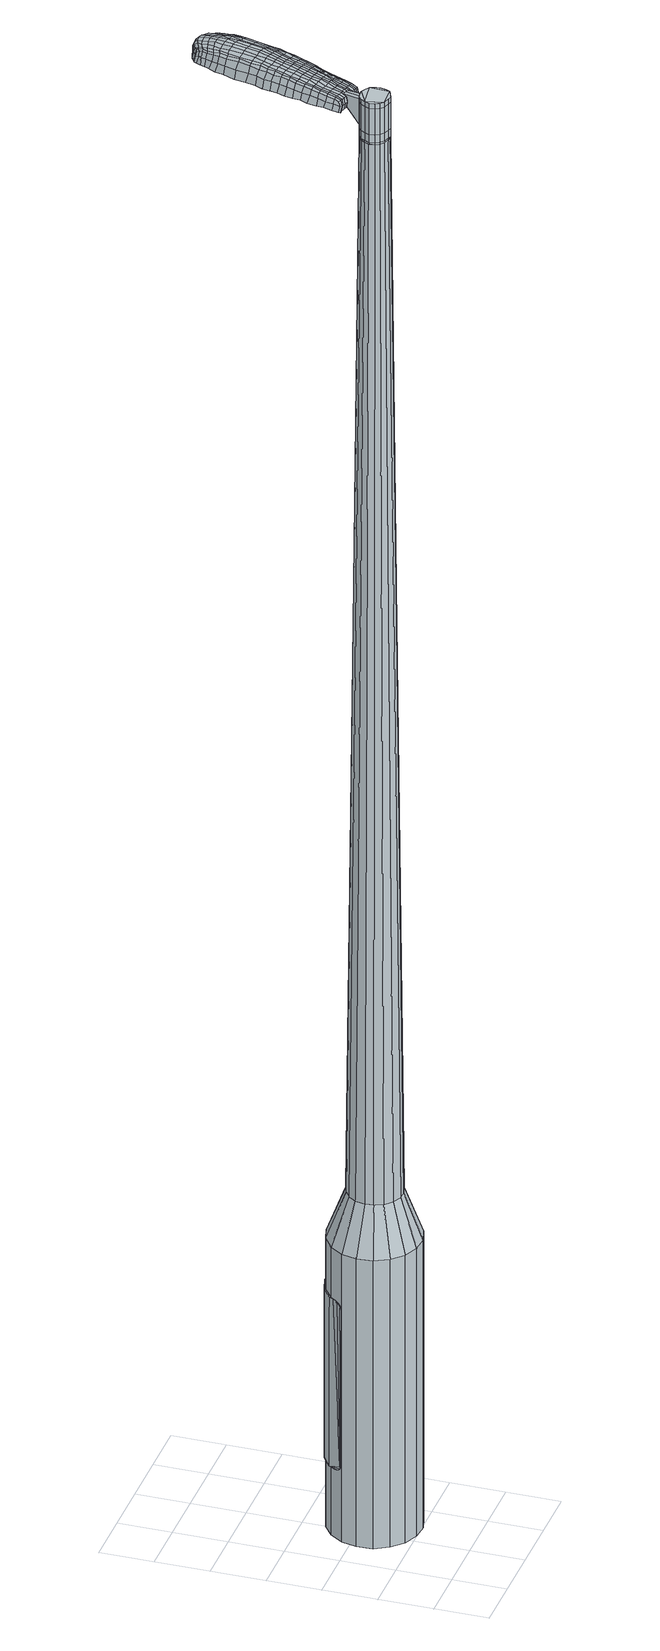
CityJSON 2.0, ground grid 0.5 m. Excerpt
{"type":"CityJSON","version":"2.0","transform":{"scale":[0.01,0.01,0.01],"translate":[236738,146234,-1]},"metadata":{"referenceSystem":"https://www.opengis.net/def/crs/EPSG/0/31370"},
"CityObjects":{
"object1":{"type":"GenericCityObject","attributes":{"cluster":550,"mean_distance_to_centroid":0.29,"new_centroid_x":236738.7,"new_centroid_y":146234.89,"mean_distance_to_camera":10.99,"H1":15.82,"H2":16.06,"Z_final":112.66,"cluster2":-1,"proj_x":236745.16,"proj_y":146236.48,"id_line":84729,"bearing_l":166.15,"distance":6.65,"orientation":"right","G_obj":76.15},"geometry":[{"type":"MultiSurface","lod":"2","boundaries":[[[0,1,2,3]],[[1,4,5,2]],[[4,6,7,5]],[[6,8,9,7]],[[8,10,11,9]],[[10,12,13,11]],[[12,14,15,13]],[[14,16,17,15]],[[16,18,19,17]],[[18,20,21,19]],[[20,22,23,21]],[[22,24,25,23]],[[24,26,27,25]],[[26,28,29,27]],[[28,30,31,29]],[[30,32,33,31]],[[32,34,35,33]],[[34,0,3,35]],[[36,37,38,39]],[[38,40,41,42]],[[41,43,42]],[[42,44,45,46]],[[45,47,46]],[[46,48,49,50]],[[49,51,50]],[[42,46,50,38]],[[50,52,39,38]],[[53,36,39]],[[2,5,7,35]],[[7,9,11,15]],[[11,13,15]],[[15,17,19,23]],[[19,21,23]],[[23,25,27,31]],[[27,29,31]],[[15,23,31,7]],[[31,33,35,7]],[[3,2,35]],[[1,0,54,55]],[[0,34,56,54]],[[34,32,57,56]],[[32,30,58,57]],[[30,28,59,58]],[[28,26,60,59]],[[26,24,61,60]],[[24,22,62,61]],[[22,20,63,62]],[[20,18,64,63]],[[18,16,65,64]],[[16,14,66,65]],[[14,12,67,66]],[[12,10,68,67]],[[10,8,69,68]],[[8,6,70,69]],[[6,4,71,70]],[[4,1,55,71]],[[55,54,72,73]],[[54,56,74,72]],[[56,57,75,74]],[[57,58,76,75]],[[58,59,77,76]],[[59,60,78,77]],[[60,61,79,78]],[[61,62,80,79]],[[62,63,81,80]],[[63,64,82,81]],[[64,65,83,82]],[[65,66,84,83]],[[66,67,85,84]],[[67,68,86,85]],[[68,69,87,86]],[[69,70,88,87]],[[70,71,89,88]],[[71,55,73,89]],[[90,91,92,93]],[[94,95,91,90]],[[96,97,95,94]],[[98,99,97,96]],[[77,100,99,98]],[[101,102,100,77]],[[79,103,102,101]],[[80,104,103,79]],[[105,106,104,80]],[[82,107,106,105]],[[108,109,107,82]],[[110,111,109,108]],[[112,113,111,110]],[[86,114,113,112]],[[87,115,114,86]],[[116,117,115,87]],[[118,119,117,116]],[[93,92,119,118]],[[120,121,122,123]],[[124,120,123,125]],[[126,124,125,127]],[[128,126,127,129]],[[130,128,129,131]],[[132,130,131,133]],[[134,132,133,135]],[[136,134,135,137]],[[138,136,137,139]],[[140,138,139,141]],[[142,140,141,143]],[[144,142,143,145]],[[146,144,145,147]],[[148,146,147,149]],[[150,148,149,151]],[[152,150,151,153]],[[73,72,90,93]],[[72,74,94,90]],[[74,75,96,94]],[[75,76,98,96]],[[76,77,98]],[[78,101,77]],[[78,79,101]],[[81,105,80]],[[81,82,105]],[[83,108,82]],[[83,84,110,108]],[[84,85,112,110]],[[85,86,112]],[[88,116,87]],[[88,89,118,116]],[[89,73,93,118]],[[154,155,92,91]],[[155,156,119,92]],[[156,157,117,119]],[[157,115,117]],[[158,113,114]],[[158,159,111,113]],[[159,160,109,111]],[[160,107,109]],[[161,106,107]],[[161,104,106]],[[162,102,103]],[[162,100,102]],[[163,99,100]],[[163,164,97,99]],[[164,165,95,97]],[[165,154,91,95]],[[39,52,152,166]],[[155,154,167,153]],[[53,39,166,121]],[[154,165,122,167]],[[36,53,121,120]],[[165,164,123,122]],[[37,36,120,124]],[[164,163,125,123]],[[38,37,124,126]],[[163,100,127,125]],[[40,38,126,128]],[[100,162,129,127]],[[41,40,128,130]],[[162,103,131,129]],[[43,41,130,132]],[[103,104,133,131]],[[42,43,132,134]],[[104,161,135,133]],[[44,42,134,136]],[[161,107,137,135]],[[45,44,136,138]],[[107,160,139,137]],[[47,45,138,140]],[[160,159,141,139]],[[46,47,140,142]],[[159,158,143,141]],[[48,46,142,144]],[[158,114,145,143]],[[49,48,144,146]],[[114,115,147,145]],[[51,49,146,148]],[[115,157,149,147]],[[50,51,148,150]],[[157,156,151,149]],[[52,50,150,152]],[[156,155,153,151]],[[152,153,168,169]],[[153,167,170,168]],[[167,122,171,170]],[[122,121,172,171]],[[121,166,173,172]],[[166,152,169,173]],[[174,175,176,177]],[[178,174,177,179]],[[174,178,180,181]],[[175,174,181,182]],[[183,184,185,186]],[[187,183,186,188]],[[183,187,189,190]],[[184,183,190,191]],[[192,193,194,195]],[[196,192,195,197]],[[192,196,198,199]],[[193,192,199,200]],[[201,202,203,204]],[[205,201,204,206]],[[201,205,207,208]],[[202,201,208,209]],[[210,211,212,213]],[[214,210,213,215]],[[210,214,216,217]],[[211,210,217,218]],[[219,220,221,222]],[[223,219,222,224]],[[219,223,225,226]],[[220,219,226,227]],[[228,229,230,231]],[[220,228,231,221]],[[228,220,227,232]],[[229,228,232,233]],[[234,235,236,237]],[[229,234,237,230]],[[234,229,233,238]],[[235,234,238,239]],[[240,178,179,241]],[[235,240,241,236]],[[240,235,239,242]],[[178,240,242,180]],[[243,244,245,246]],[[247,243,246,248]],[[243,247,249,250]],[[244,243,250,251]],[[252,253,254,255]],[[244,252,255,245]],[[252,244,251,256]],[[253,252,256,257]],[[258,259,260,261]],[[253,258,261,254]],[[258,253,257,262]],[[259,258,262,263]],[[264,265,266,267]],[[259,264,267,260]],[[264,259,263,268]],[[265,264,268,269]],[[270,175,182,271]],[[265,270,271,266]],[[270,265,269,272]],[[175,270,272,176]],[[273,274,275,276]],[[277,273,276,278]],[[273,277,279,280]],[[274,273,280,281]],[[282,283,284,285]],[[274,282,285,275]],[[282,274,281,286]],[[283,282,286,287]],[[288,289,290,291]],[[283,288,291,284]],[[288,283,287,292]],[[289,288,292,293]],[[294,187,188,295]],[[289,294,295,290]],[[294,289,293,296]],[[187,294,296,189]],[[297,298,299,300]],[[301,297,300,302]],[[297,301,303,304]],[[298,297,304,305]],[[306,307,308,309]],[[298,306,309,299]],[[306,298,305,310]],[[307,306,310,311]],[[312,313,314,315]],[[307,312,315,308]],[[312,307,311,316]],[[313,312,316,317]],[[318,319,320,321]],[[313,318,321,314]],[[318,313,317,322]],[[319,318,322,323]],[[324,184,191,325]],[[319,324,325,320]],[[324,319,323,326]],[[184,324,326,185]],[[327,213,212,328]],[[329,327,328,330]],[[327,329,331,332]],[[213,327,332,215]],[[333,329,330,334]],[[335,333,334,336]],[[333,335,337,338]],[[329,333,338,331]],[[339,335,336,340]],[[341,339,340,342]],[[339,341,343,344]],[[335,339,344,337]],[[345,341,342,346]],[[347,345,346,348]],[[345,347,349,350]],[[341,345,350,343]],[[351,347,348,352]],[[202,351,352,203]],[[351,202,209,353]],[[347,351,353,349]],[[354,355,200,199]],[[356,354,199,198]],[[354,356,357,358]],[[355,354,358,359]],[[360,361,359,358]],[[362,360,358,357]],[[360,362,363,364]],[[361,360,364,365]],[[366,367,365,364]],[[368,366,364,363]],[[366,368,369,370]],[[367,366,370,371]],[[372,373,371,370]],[[374,372,370,369]],[[372,374,207,205]],[[373,372,205,206]],[[375,376,377,378]],[[277,375,378,279]],[[375,277,278,379]],[[376,375,379,380]],[[381,196,197,382]],[[376,381,382,377]],[[381,376,380,383]],[[196,381,383,198]],[[384,385,386,387]],[[223,384,387,225]],[[384,223,224,388]],[[385,384,388,389]],[[390,391,392,393]],[[385,390,393,386]],[[390,385,389,394]],[[391,390,394,395]],[[396,193,200,397]],[[391,396,397,392]],[[396,391,395,398]],[[193,396,398,194]],[[399,400,401,402]],[[181,399,402,182]],[[399,181,180,403]],[[400,399,403,404]],[[405,406,407,408]],[[400,405,408,401]],[[405,400,404,409]],[[406,405,409,410]],[[411,204,203,412]],[[406,411,412,407]],[[411,406,410,413]],[[204,411,413,206]],[[414,415,416,417]],[[186,414,417,188]],[[414,186,185,418]],[[415,414,418,419]],[[420,208,207,421]],[[415,420,421,416]],[[420,415,419,422]],[[208,420,422,209]],[[423,424,425,426]],[[301,423,426,303]],[[423,301,302,427]],[[424,423,427,428]],[[429,214,215,430]],[[424,429,430,425]],[[429,424,428,431]],[[214,429,431,216]],[[432,433,434,435]],[[247,432,435,249]],[[432,247,248,436]],[[433,432,436,437]],[[438,439,440,441]],[[433,438,441,434]],[[438,433,437,442]],[[439,438,442,443]],[[444,211,218,445]],[[439,444,445,440]],[[444,439,443,446]],[[211,444,446,212]],[[447,448,437,436]],[[246,447,436,248]],[[447,246,245,449]],[[448,447,449,450]],[[451,452,443,442]],[[448,451,442,437]],[[451,448,450,453]],[[452,451,453,454]],[[455,328,212,446]],[[452,455,446,443]],[[455,452,454,456]],[[328,455,456,330]],[[457,458,459,460]],[[304,457,460,305]],[[457,304,303,426]],[[458,457,426,425]],[[461,332,331,462]],[[458,461,462,459]],[[461,458,425,430]],[[332,461,430,215]],[[463,464,450,449]],[[255,463,449,245]],[[463,255,254,465]],[[464,463,465,466]],[[467,468,454,453]],[[464,467,453,450]],[[467,464,466,469]],[[468,467,469,470]],[[471,334,330,456]],[[468,471,456,454]],[[471,468,470,472]],[[334,471,472,336]],[[473,474,475,476]],[[310,473,476,311]],[[473,310,305,460]],[[474,473,460,459]],[[477,338,337,478]],[[474,477,478,475]],[[477,474,459,462]],[[338,477,462,331]],[[479,480,466,465]],[[261,479,465,254]],[[479,261,260,481]],[[480,479,481,482]],[[483,484,470,469]],[[480,483,469,466]],[[483,480,482,485]],[[484,483,485,486]],[[487,340,336,472]],[[484,487,472,470]],[[487,484,486,488]],[[340,487,488,342]],[[489,490,491,492]],[[316,489,492,317]],[[489,316,311,476]],[[490,489,476,475]],[[493,344,343,494]],[[490,493,494,491]],[[493,490,475,478]],[[344,493,478,337]],[[495,496,482,481]],[[267,495,481,260]],[[495,267,266,497]],[[496,495,497,498]],[[499,500,486,485]],[[496,499,485,482]],[[499,496,498,501]],[[500,499,501,502]],[[503,346,342,488]],[[500,503,488,486]],[[503,500,502,504]],[[346,503,504,348]],[[505,506,507,508]],[[322,505,508,323]],[[505,322,317,492]],[[506,505,492,491]],[[509,350,349,510]],[[506,509,510,507]],[[509,506,491,494]],[[350,509,494,343]],[[511,512,498,497]],[[271,511,497,266]],[[511,271,182,402]],[[512,511,402,401]],[[513,514,502,501]],[[512,513,501,498]],[[513,512,401,408]],[[514,513,408,407]],[[515,352,348,504]],[[514,515,504,502]],[[515,514,407,412]],[[352,515,412,203]],[[516,517,419,418]],[[326,516,418,185]],[[516,326,323,508]],[[517,516,508,507]],[[518,353,209,422]],[[517,518,422,419]],[[518,517,507,510]],[[353,518,510,349]],[[519,520,380,379]],[[276,519,379,278]],[[519,276,275,521]],[[520,519,521,522]],[[523,356,198,383]],[[520,523,383,380]],[[523,520,522,524]],[[356,523,524,357]],[[525,526,527,528]],[[226,525,528,227]],[[525,226,225,387]],[[526,525,387,386]],[[529,530,531,532]],[[526,529,532,527]],[[529,526,386,393]],[[530,529,393,392]],[[533,355,359,534]],[[530,533,534,531]],[[533,530,392,397]],[[355,533,397,200]],[[535,536,522,521]],[[285,535,521,275]],[[535,285,284,537]],[[536,535,537,538]],[[539,362,357,524]],[[536,539,524,522]],[[539,536,538,540]],[[362,539,540,363]],[[541,542,543,544]],[[232,541,544,233]],[[541,232,227,528]],[[542,541,528,527]],[[545,546,547,548]],[[542,545,548,543]],[[545,542,527,532]],[[546,545,532,531]],[[549,361,365,550]],[[546,549,550,547]],[[549,546,531,534]],[[361,549,534,359]],[[551,552,538,537]],[[291,551,537,284]],[[551,291,290,553]],[[552,551,553,554]],[[555,368,363,540]],[[552,555,540,538]],[[555,552,554,556]],[[368,555,556,369]],[[557,558,559,560]],[[238,557,560,239]],[[557,238,233,544]],[[558,557,544,543]],[[561,562,563,564]],[[558,561,564,559]],[[561,558,543,548]],[[562,561,548,547]],[[565,367,371,566]],[[562,565,566,563]],[[565,562,547,550]],[[367,565,550,365]],[[567,568,554,553]],[[295,567,553,290]],[[567,295,188,417]],[[568,567,417,416]],[[569,374,369,556]],[[568,569,556,554]],[[569,568,416,421]],[[374,569,421,207]],[[570,571,404,403]],[[242,570,403,180]],[[570,242,239,560]],[[571,570,560,559]],[[572,573,410,409]],[[571,572,409,404]],[[572,571,559,564]],[[573,572,564,563]],[[574,373,206,413]],[[573,574,413,410]],[[574,573,563,566]],[[373,574,566,371]],[[575,576,577,578]],[[578,577,579,580]],[[581,579,577,582]],[[582,577,576,583]],[[584,585,586,587]],[[587,586,588,589]],[[590,588,586,591]],[[591,586,585,592]],[[593,594,595,596]],[[596,595,597,598]],[[599,597,595,600]],[[600,595,594,601]],[[602,603,604,605]],[[605,604,606,607]],[[608,606,604,609]],[[609,604,603,610]],[[611,612,613,614]],[[614,613,615,616]],[[617,615,613,618]],[[618,613,612,619]],[[620,621,622,623]],[[623,622,624,625]],[[626,624,622,627]],[[627,622,621,628]],[[629,630,631,632]],[[632,631,621,620]],[[628,621,631,633]],[[633,631,630,634]],[[635,636,637,638]],[[638,637,630,629]],[[634,630,637,639]],[[639,637,636,640]],[[580,579,641,642]],[[642,641,636,635]],[[640,636,641,643]],[[643,641,579,581]],[[644,645,646,647]],[[647,646,648,649]],[[650,648,646,651]],[[651,646,645,652]],[[653,654,655,656]],[[656,655,645,644]],[[652,645,655,657]],[[657,655,654,658]],[[659,660,661,662]],[[662,661,654,653]],[[658,654,661,663]],[[663,661,660,664]],[[665,666,667,668]],[[668,667,660,659]],[[664,660,667,669]],[[669,667,666,670]],[[583,576,671,672]],[[672,671,666,665]],[[670,666,671,673]],[[673,671,576,575]],[[674,675,676,677]],[[677,676,678,679]],[[680,678,676,681]],[[681,676,675,682]],[[683,684,685,686]],[[686,685,675,674]],[[682,675,685,687]],[[687,685,684,688]],[[689,690,691,692]],[[692,691,684,683]],[[688,684,691,693]],[[693,691,690,694]],[[589,588,695,696]],[[696,695,690,689]],[[694,690,695,697]],[[697,695,588,590]],[[698,699,700,701]],[[701,700,702,703]],[[704,702,700,705]],[[705,700,699,706]],[[707,708,709,710]],[[710,709,699,698]],[[706,699,709,711]],[[711,709,708,712]],[[713,714,715,716]],[[716,715,708,707]],[[712,708,715,717]],[[717,715,714,718]],[[719,720,721,722]],[[722,721,714,713]],[[718,714,721,723]],[[723,721,720,724]],[[592,585,725,726]],[[726,725,720,719]],[[724,720,725,727]],[[727,725,585,584]],[[611,614,728,729]],[[729,728,730,731]],[[732,730,728,172]],[[172,728,614,616]],[[731,730,733,734]],[[734,733,735,736]],[[737,735,733,738]],[[738,733,730,732]],[[736,735,739,740]],[[740,739,741,742]],[[743,741,739,744]],[[744,739,735,737]],[[742,741,745,746]],[[746,745,747,748]],[[749,747,745,750]],[[750,745,741,743]],[[748,747,751,752]],[[752,751,603,602]],[[610,603,751,753]],[[753,751,747,749]],[[601,754,755,600]],[[600,755,756,599]],[[757,756,755,758]],[[758,755,754,759]],[[759,760,761,758]],[[758,761,762,757]],[[763,762,761,764]],[[764,761,760,765]],[[765,766,767,764]],[[764,767,768,763]],[[769,768,767,770]],[[770,767,766,771]],[[771,772,773,770]],[[770,773,774,769]],[[608,774,773,606]],[[606,773,772,607]],[[775,776,777,778]],[[778,777,678,680]],[[679,678,777,779]],[[779,777,776,780]],[[598,597,781,782]],[[782,781,776,775]],[[780,776,781,783]],[[783,781,597,599]],[[784,785,786,787]],[[787,786,624,626]],[[625,624,786,788]],[[788,786,785,789]],[[790,791,792,793]],[[793,792,785,784]],[[789,785,792,794]],[[794,792,791,795]],[[601,594,796,797]],[[797,796,791,790]],[[795,791,796,798]],[[798,796,594,593]],[[799,800,801,802]],[[802,801,582,583]],[[581,582,801,803]],[[803,801,800,804]],[[805,806,807,808]],[[808,807,800,799]],[[804,800,807,809]],[[809,807,806,810]],[[602,605,811,812]],[[812,811,806,805]],[[810,806,811,813]],[[813,811,605,607]],[[814,815,816,817]],[[817,816,587,589]],[[584,587,816,818]],[[818,816,815,819]],[[608,609,820,821]],[[821,820,815,814]],[[819,815,820,822]],[[822,820,609,610]],[[823,824,825,826]],[[826,825,702,704]],[[703,702,825,827]],[[827,825,824,828]],[[616,615,829,830]],[[830,829,824,823]],[[828,824,829,831]],[[831,829,615,617]],[[832,833,834,835]],[[835,834,648,650]],[[649,648,834,836]],[[834,833,836]],[[837,838,839,840]],[[840,839,833,832]],[[836,833,839,841]],[[841,839,838,842]],[[619,612,843,844]],[[844,843,838,837]],[[842,838,843,845]],[[845,843,612,611]],[[846,847,836]],[[836,847,647,649]],[[644,647,847,848]],[[848,847,846,849]],[[842,850,851,841]],[[841,851,846,836]],[[849,846,851,852]],[[852,851,850,853]],[[611,729,169,845]],[[845,169,850,842]],[[853,850,169,854]],[[854,169,729,731]],[[855,856,857,858]],[[858,857,705,706]],[[704,705,857,826]],[[826,857,856,823]],[[732,172,859,860]],[[860,859,856,855]],[[823,856,859,830]],[[830,859,172,616]],[[849,861,862,848]],[[848,862,656,644]],[[653,656,862,863]],[[863,862,861,864]],[[853,865,866,852]],[[852,866,861,849]],[[864,861,866,867]],[[867,866,865,868]],[[731,734,869,854]],[[854,869,865,853]],[[868,865,869,870]],[[870,869,734,736]],[[871,872,873,874]],[[874,873,711,712]],[[706,711,873,858]],[[858,873,872,855]],[[737,738,875,876]],[[876,875,872,871]],[[855,872,875,860]],[[860,875,738,732]],[[864,877,863]],[[863,877,662,653]],[[659,662,877,878]],[[878,877,879]],[[868,880,881,867]],[[867,881,877,864]],[[879,877,881,882]],[[882,881,880,883]],[[736,740,884,870]],[[870,884,880,868]],[[883,880,884,885]],[[885,884,740,742]],[[886,887,888,889]],[[889,888,717,718]],[[712,717,888,874]],[[874,888,887,871]],[[743,744,890,891]],[[891,890,887,886]],[[871,887,890,876]],[[876,890,744,737]],[[879,892,893,878]],[[878,893,668,659]],[[665,668,893,894]],[[894,893,892,895]],[[883,896,897,882]],[[882,897,892,879]],[[895,892,897,898]],[[898,897,896,899]],[[742,746,900,885]],[[885,900,896,883]],[[899,896,900,901]],[[901,900,746,748]],[[902,903,904,905]],[[905,904,723,724]],[[718,723,904,889]],[[889,904,903,886]],[[749,750,906,907]],[[907,906,903,902]],[[886,903,906,891]],[[891,906,750,743]],[[895,908,909,894]],[[894,909,672,665]],[[583,672,909,802]],[[802,909,908,799]],[[899,910,911,898]],[[898,911,908,895]],[[799,908,911,808]],[[808,911,910,805]],[[748,752,912,901]],[[901,912,910,899]],[[805,910,912,812]],[[812,912,752,602]],[[819,913,914,818]],[[818,914,727,584]],[[724,727,914,905]],[[905,914,913,902]],[[610,753,915,822]],[[822,915,913,819]],[[902,913,915,907]],[[907,915,753,749]],[[780,916,917,779]],[[779,917,677,679]],[[674,677,917,918]],[[918,917,916,919]],[[599,756,920,783]],[[783,920,916,780]],[[919,916,920,921]],[[921,920,756,757]],[[922,923,924,925]],[[925,924,627,628]],[[626,627,924,787]],[[787,924,923,784]],[[926,927,928,929]],[[929,928,923,922]],[[784,923,928,793]],[[793,928,927,790]],[[759,754,930,931]],[[931,930,927,926]],[[790,927,930,797]],[[797,930,754,601]],[[919,932,933,918]],[[918,933,686,674]],[[683,686,933,934]],[[934,933,932,935]],[[757,762,936,921]],[[921,936,932,919]],[[935,932,936,937]],[[937,936,762,763]],[[938,939,940,941]],[[941,940,633,634]],[[628,633,940,925]],[[925,940,939,922]],[[942,943,944,945]],[[945,944,939,938]],[[922,939,944,929]],[[929,944,943,926]],[[765,760,946,947]],[[947,946,943,942]],[[926,943,946,931]],[[931,946,760,759]],[[935,948,949,934]],[[934,949,692,683]],[[689,692,949,950]],[[950,949,948,951]],[[763,768,952,937]],[[937,952,948,935]],[[951,948,952,953]],[[953,952,768,769]],[[954,955,956,957]],[[957,956,639,640]],[[634,639,956,941]],[[941,956,955,938]],[[958,959,960,961]],[[961,960,955,954]],[[938,955,960,945]],[[945,960,959,942]],[[771,766,962,963]],[[963,962,959,958]],[[942,959,962,947]],[[947,962,766,765]],[[951,964,965,950]],[[950,965,696,689]],[[589,696,965,817]],[[817,965,964,814]],[[769,774,966,953]],[[953,966,964,951]],[[814,964,966,821]],[[821,966,774,608]],[[804,967,968,803]],[[803,968,643,581]],[[640,643,968,957]],[[957,968,967,954]],[[810,969,970,809]],[[809,970,967,804]],[[954,967,970,961]],[[961,970,969,958]],[[607,772,971,813]],[[813,971,969,810]],[[958,969,971,963]],[[963,971,772,771]],[[575,578,177,176]],[[578,580,179,177]],[[590,591,190,189]],[[591,592,191,190]],[[593,596,195,194]],[[596,598,197,195]],[[617,618,217,216]],[[618,619,218,217]],[[620,623,222,221]],[[623,625,224,222]],[[629,632,231,230]],[[632,620,221,231]],[[635,638,237,236]],[[638,629,230,237]],[[580,642,241,179]],[[642,635,236,241]],[[650,651,250,249]],[[651,652,251,250]],[[652,657,256,251]],[[657,658,257,256]],[[658,663,262,257]],[[663,664,263,262]],[[664,669,268,263]],[[669,670,269,268]],[[670,673,272,269]],[[673,575,176,272]],[[680,681,280,279]],[[681,682,281,280]],[[682,687,286,281]],[[687,688,287,286]],[[688,693,292,287]],[[693,694,293,292]],[[694,697,296,293]],[[697,590,189,296]],[[698,701,300,299]],[[701,703,302,300]],[[707,710,309,308]],[[710,698,299,309]],[[713,716,315,314]],[[716,707,308,315]],[[719,722,321,320]],[[722,713,314,321]],[[592,726,325,191]],[[726,719,320,325]],[[775,778,378,377]],[[778,680,279,378]],[[598,782,382,197]],[[782,775,377,382]],[[625,788,388,224]],[[788,789,389,388]],[[789,794,394,389]],[[794,795,395,394]],[[795,798,398,395]],[[798,593,194,398]],[[703,827,427,302]],[[827,828,428,427]],[[828,831,431,428]],[[831,617,216,431]],[[832,835,435,434]],[[835,650,249,435]],[[837,840,441,440]],[[840,832,434,441]],[[619,844,445,218]],[[844,837,440,445]],[[972,973,974,975]],[[976,977,975,974]],[[978,979,980,981]],[[982,983,984,985]],[[973,986,987,974]],[[988,976,974,987]],[[989,978,981,990]],[[991,992,983,982]],[[986,993,994,987]],[[994,995,988,987]],[[996,989,990,997]],[[998,992,991,999]],[[993,1000,1001,994]],[[1001,1002,995,994]],[[1003,996,997,1004]],[[1005,998,999,1006]],[[1007,1008,1009,1010]],[[1011,1012,1008,1007]],[[1011,1013,1014,1012]],[[1013,1015,1016,1014]],[[1017,1018,1019,1020]],[[1021,1022,1018,1017]],[[1023,1024,1022,1021]],[[1025,1026,1024,1023]],[[1020,1009,1008,1017]],[[1017,1008,1012,1021]],[[1012,1014,1023,1021]],[[1014,1016,1025,1023]],[[981,980,977,976]],[[990,981,976,988]],[[995,997,990,988]],[[1002,1004,997,995]],[[982,985,979,978]],[[991,982,978,989]],[[999,991,989,996]],[[1006,999,996,1003]],[[983,1007,1010,984]],[[992,1011,1007,983]],[[1013,1011,992,998]],[[1015,1013,998,1005]],[[1027,1028,1029,1030]],[[1029,1031,1032,1033]],[[1029,1033,1034,1035]],[[1029,1035,1030]],[[1036,1027,1030,1037]],[[1038,1037,1030,1039]],[[1040,1039,1030]],[[1041,1029,1028,1042]],[[1043,1041,1042,1044]],[[1045,1043,1044,1046]],[[1047,1045,1046,1048]],[[1049,1047,1048,1050]],[[1050,1051,1052,1053]],[[1050,1053,1054,1055]],[[1050,1055,1056,1057]],[[1056,1058,1059,1060]],[[1056,1060,1061,1062]],[[1056,1062,1057]],[[1050,1057,1049]],[[1063,1064,1028,1027]],[[1065,1066,1031,1029]],[[1067,1068,1040,1030]],[[1064,1069,1042,1028]],[[1070,1065,1029,1041]],[[1069,1071,1044,1042]],[[1072,1070,1041,1043]],[[1071,1073,1046,1044]],[[1074,1072,1043,1045]],[[1073,1075,1048,1046]],[[1076,1074,1045,1047]],[[1075,1077,1050,1048]],[[1078,1076,1047,1049]],[[1077,1079,1051,1050]],[[1080,1081,1058,1056]],[[1082,1078,1049,1057]],[[1052,1051,1079,1083]],[[1053,1052,1083,1084]],[[1054,1053,1084,1085]],[[1055,1054,1085,1086]],[[1056,1055,1086,1080]],[[1087,1063,1027,1036]],[[1088,1087,1036,1037]],[[1089,1088,1037,1038]],[[1090,1089,1038,1039]],[[1068,1090,1039,1040]],[[1032,1031,1066,1091]],[[1059,1058,1081,1092]],[[1033,1032,1091,1093]],[[1034,1033,1093,1094]],[[1035,1034,1094,1095]],[[1030,1035,1095,1067]],[[1060,1059,1092,1096]],[[1061,1060,1096,1097]],[[1062,1061,1097,1098]],[[1057,1062,1098,1082]]]}]}
},
"vertices":[
[79,132,384],[92,126,384],[92,126,96],[79,132,96],[103,116,384],[103,116,96],[109,102,384],[109,102,96],[111,88,384],[111,88,96],[108,74,384],[108,74,96],[99,61,384],[99,61,96],[87,53,384],[87,53,96],[73,49,384],[73,49,96],[59,50,384],[59,50,96],[45,56,384],[45,56,96],[35,66,384],[35,66,96],[28,79,384],[28,79,96],[27,94,384],[27,94,96],[30,108,384],[30,108,96],[38,120,384],[38,120,96],[50,129,384],[50,129,96],[64,133,384],[64,133,96],[63,103,1524],[59,100,1524],[57,96,1524],[72,104,1524],[55,92,1524],[56,87,1524],[61,80,1524],[58,83,1524],[66,78,1524],[70,77,1524],[79,81,1524],[75,79,1524],[81,85,1524],[82,90,1524],[80,99,1524],[82,94,1524],[76,102,1524],[67,104,1524],[75,115,429],[83,112,429],[66,116,429],[58,113,429],[51,108,429],[46,101,429],[44,92,429],[45,84,429],[48,76,429],[55,70,429],[63,66,429],[72,66,429],[80,68,429],[87,73,429],[92,81,429],[94,89,429],[93,98,429],[89,106,429],[72,104,1483],[76,102,1483],[67,104,1483],[63,103,1483],[59,100,1483],[57,96,1483],[55,92,1483],[56,87,1483],[58,83,1483],[61,80,1483],[66,78,1483],[70,77,1483],[75,79,1483],[79,81,1483],[81,85,1483],[82,90,1483],[82,94,1483],[80,99,1483],[72,103,1483],[72,103,1485],[76,101,1485],[76,101,1483],[67,103,1483],[67,103,1485],[63,102,1483],[63,102,1485],[60,100,1483],[60,100,1485],[57,96,1485],[56,92,1483],[56,92,1485],[56,87,1485],[58,83,1485],[62,80,1483],[62,80,1485],[66,78,1485],[70,78,1483],[70,78,1485],[74,79,1483],[74,79,1485],[78,82,1483],[78,82,1485],[81,85,1485],[82,90,1485],[81,94,1483],[81,94,1485],[79,98,1483],[79,98,1485],[63,103,1519],[67,104,1519],[67,104,1493],[63,103,1493],[59,100,1519],[59,100,1493],[57,96,1519],[57,96,1493],[55,92,1519],[55,92,1493],[56,87,1519],[56,87,1493],[58,83,1519],[58,83,1493],[61,80,1519],[61,80,1493],[66,78,1519],[66,78,1493],[70,77,1519],[70,77,1493],[75,79,1519],[75,79,1493],[79,81,1519],[79,81,1493],[81,85,1519],[81,85,1493],[82,90,1519],[82,90,1493],[82,94,1519],[82,94,1493],[80,99,1519],[80,99,1493],[76,102,1519],[76,102,1493],[72,104,1485],[76,102,1485],[80,99,1485],[82,94,1485],[79,81,1485],[75,79,1485],[70,77,1485],[61,80,1485],[55,92,1485],[59,100,1485],[63,103,1485],[67,104,1485],[72,104,1519],[72,104,1493],[80,121,1513],[80,121,1518],[77,122,1513],[73,123,1513],[73,123,1518],[77,122,1518],[113,189,1519],[111,182,1518],[113,183,1509],[115,190,1510],[116,197,1519],[117,198,1510],[114,197,1526],[111,189,1525],[109,182,1525],[76,199,1519],[74,192,1518],[76,190,1525],[77,197,1525],[78,207,1519],[79,206,1526],[77,209,1510],[75,200,1510],[73,193,1509],[110,266,1519],[114,265,1519],[114,266,1513],[111,267,1513],[106,266,1519],[106,266,1513],[106,264,1524],[110,264,1524],[114,263,1524],[93,194,1530],[91,187,1529],[94,186,1529],[96,193,1530],[95,203,1531],[98,202,1531],[91,203,1530],[89,195,1530],[88,187,1529],[74,115,1512],[76,115,1512],[77,116,1517],[74,116,1517],[71,116,1512],[71,117,1517],[71,117,1506],[74,116,1506],[77,115,1506],[126,247,1519],[126,244,1519],[127,244,1512],[128,247,1512],[126,249,1518],[128,250,1512],[125,249,1522],[125,247,1523],[124,244,1524],[125,239,1519],[124,233,1519],[126,234,1512],[127,240,1512],[124,239,1524],[123,233,1525],[123,228,1519],[121,220,1519],[123,221,1511],[125,228,1511],[122,227,1526],[120,219,1526],[119,209,1519],[120,210,1510],[117,208,1526],[92,119,1513],[94,126,1513],[92,125,1518],[90,118,1517],[89,113,1512],[89,114,1516],[91,114,1506],[93,119,1507],[95,126,1507],[96,133,1514],[98,140,1515],[97,140,1520],[95,133,1519],[97,134,1507],[100,141,1507],[100,147,1515],[103,154,1516],[101,154,1522],[99,147,1521],[102,148,1508],[104,155,1508],[105,161,1517],[107,168,1517],[105,168,1524],[103,161,1523],[107,162,1508],[109,169,1509],[109,175,1518],[107,175,1524],[111,176,1509],[92,256,1519],[90,253,1519],[92,253,1524],[93,256,1523],[93,259,1518],[93,258,1522],[92,260,1512],[91,258,1512],[89,254,1512],[89,249,1519],[87,243,1519],[88,242,1525],[90,248,1524],[88,250,1512],[86,245,1512],[85,237,1519],[83,230,1519],[84,229,1526],[86,236,1526],[84,239,1511],[82,231,1511],[80,219,1519],[82,217,1526],[79,220,1510],[62,126,1513],[63,133,1513],[63,135,1507],[61,127,1507],[61,120,1512],[61,121,1506],[62,121,1516],[63,125,1517],[64,132,1518],[65,141,1514],[66,148,1515],[65,150,1507],[64,142,1507],[66,140,1519],[67,147,1520],[68,156,1515],[69,163,1516],[68,164,1508],[67,157,1508],[69,154,1521],[70,162,1522],[70,170,1517],[72,177,1517],[71,179,1509],[69,172,1508],[72,169,1523],[73,176,1524],[73,185,1518],[72,186,1509],[74,183,1524],[75,122,1519],[78,121,1519],[77,129,1520],[80,128,1520],[74,130,1520],[73,122,1519],[79,136,1522],[81,135,1522],[81,143,1523],[83,143,1523],[78,144,1523],[76,137,1521],[82,151,1524],[85,150,1524],[84,158,1525],[87,157,1525],[81,159,1525],[79,151,1524],[86,165,1526],[89,164,1526],[88,172,1527],[91,171,1527],[84,173,1527],[83,166,1526],[89,179,1528],[92,179,1528],[86,180,1528],[109,261,1527],[113,260,1527],[105,261,1526],[104,257,1527],[108,257,1528],[112,256,1528],[107,251,1529],[110,250,1529],[103,251,1528],[101,244,1530],[105,244,1530],[109,243,1530],[103,236,1531],[107,235,1531],[99,237,1530],[97,228,1531],[101,228,1531],[105,227,1531],[98,215,1531],[101,214,1531],[94,216,1531],[94,260,1518],[97,262,1519],[96,263,1513],[93,261,1513],[95,259,1523],[97,261,1523],[101,264,1519],[101,265,1513],[101,263,1524],[126,252,1518],[125,254,1518],[124,253,1523],[125,251,1523],[127,252,1513],[126,255,1513],[123,257,1519],[120,261,1519],[120,259,1524],[122,256,1523],[123,258,1513],[121,261,1513],[117,263,1519],[117,261,1524],[118,264,1513],[110,189,1528],[108,189,1528],[106,182,1528],[108,182,1527],[112,197,1528],[110,198,1529],[105,190,1529],[102,191,1530],[100,184,1529],[103,183,1528],[108,199,1529],[105,200,1530],[99,192,1530],[97,185,1529],[102,201,1531],[79,197,1528],[81,196,1529],[83,205,1529],[80,205,1528],[77,190,1527],[79,189,1528],[85,195,1529],[87,204,1530],[83,188,1528],[62,118,1512],[64,118,1512],[65,119,1517],[63,119,1517],[61,119,1506],[63,119,1506],[67,117,1512],[68,118,1517],[67,118,1506],[88,112,1512],[86,112,1512],[87,113,1506],[89,112,1506],[88,113,1517],[86,113,1517],[84,113,1512],[81,113,1512],[82,114,1506],[85,113,1506],[84,114,1517],[81,115,1517],[79,114,1512],[79,115,1506],[79,115,1517],[89,118,1519],[87,119,1519],[91,125,1520],[90,126,1520],[85,119,1519],[83,120,1519],[87,126,1520],[85,127,1520],[80,120,1519],[82,128,1520],[64,125,1519],[66,124,1519],[68,131,1520],[66,132,1520],[69,123,1519],[71,131,1520],[93,133,1521],[92,133,1521],[95,140,1522],[94,140,1522],[89,134,1521],[87,134,1521],[91,141,1522],[89,141,1523],[84,135,1522],[86,142,1523],[67,139,1521],[69,139,1521],[71,146,1522],[69,146,1522],[72,138,1521],[74,145,1522],[97,147,1523],[96,147,1523],[100,154,1524],[98,154,1524],[93,148,1523],[91,149,1524],[95,155,1525],[93,156,1525],[88,149,1524],[90,156,1525],[70,154,1523],[72,153,1523],[74,160,1524],[71,161,1524],[76,152,1524],[77,160,1525],[102,161,1525],[100,161,1525],[104,168,1526],[102,168,1526],[97,162,1526],[95,163,1526],[99,169,1527],[96,170,1527],[92,164,1526],[94,171,1527],[73,168,1525],[75,168,1525],[77,175,1526],[74,175,1526],[79,167,1526],[80,174,1527],[106,175,1527],[104,175,1527],[101,176,1527],[98,177,1528],[95,178,1528],[76,183,1527],[78,182,1527],[82,181,1528],[94,257,1525],[96,258,1525],[93,253,1526],[95,254,1526],[101,260,1526],[99,256,1527],[124,248,1525],[123,251,1525],[122,247,1526],[123,245,1525],[121,254,1525],[119,256,1526],[118,252,1527],[121,250,1526],[116,259,1526],[115,254,1527],[91,248,1526],[94,249,1527],[89,242,1527],[92,243,1528],[98,250,1528],[96,244,1529],[123,240,1526],[121,242,1527],[120,236,1528],[122,234,1527],[119,244,1527],[117,246,1528],[115,240,1529],[118,238,1528],[114,248,1528],[112,241,1530],[88,236,1528],[90,237,1529],[86,228,1528],[88,229,1529],[94,237,1529],[92,229,1530],[120,228,1528],[119,229,1528],[117,221,1529],[118,220,1528],[116,231,1529],[114,233,1530],[111,224,1530],[114,223,1530],[110,234,1530],[108,225,1531],[83,217,1529],[85,217,1529],[90,216,1530],[115,209,1528],[114,210,1529],[111,211,1530],[108,212,1530],[105,213,1531],[111,184,1509],[109,183,1518],[111,190,1518],[113,191,1509],[114,198,1519],[115,199,1510],[112,197,1525],[110,189,1525],[108,182,1525],[78,190,1525],[76,191,1518],[78,198,1518],[79,197,1525],[80,207,1519],[81,205,1525],[79,208,1510],[77,200,1509],[75,193,1509],[114,263,1513],[113,263,1519],[110,263,1519],[110,264,1513],[106,263,1519],[107,264,1513],[106,262,1524],[110,262,1524],[113,261,1524],[94,186,1528],[91,187,1528],[93,194,1529],[96,193,1529],[95,203,1529],[98,202,1529],[92,204,1529],[90,195,1529],[88,188,1528],[77,118,1516],[77,117,1512],[74,117,1512],[75,118,1516],[71,118,1512],[72,119,1516],[71,119,1506],[74,118,1506],[77,118,1506],[125,244,1512],[124,244,1519],[124,247,1518],[126,247,1512],[124,249,1518],[126,250,1512],[123,249,1522],[123,247,1523],[122,244,1523],[124,234,1512],[122,234,1519],[123,239,1519],[125,240,1512],[122,239,1524],[121,233,1525],[121,221,1511],[119,220,1519],[121,228,1519],[123,229,1511],[120,228,1525],[118,220,1526],[117,209,1519],[118,210,1510],[115,209,1526],[91,126,1518],[92,126,1513],[90,119,1513],[89,119,1517],[88,115,1512],[87,116,1515],[89,115,1506],[91,120,1506],[93,127,1507],[95,140,1520],[96,141,1514],[94,134,1514],[93,133,1519],[96,134,1507],[98,142,1507],[99,155,1522],[101,155,1516],[99,148,1515],[97,147,1521],[100,149,1508],[102,156,1508],[104,169,1523],[105,169,1517],[103,162,1516],[101,162,1522],[105,163,1508],[107,170,1508],[107,176,1517],[106,176,1524],[109,177,1509],[93,252,1523],[92,252,1519],[93,255,1518],[94,255,1523],[94,257,1518],[95,256,1522],[93,258,1512],[92,257,1512],[91,254,1512],[90,242,1525],[89,242,1519],[91,248,1519],[92,247,1524],[90,249,1512],[88,244,1512],[86,228,1526],[85,229,1519],[87,237,1519],[88,236,1525],[86,238,1511],[84,231,1511],[82,218,1519],[83,217,1526],[81,220,1510],[65,134,1507],[65,133,1513],[64,126,1513],[63,127,1506],[63,121,1512],[63,122,1506],[64,121,1515],[65,125,1517],[66,132,1518],[67,149,1507],[68,148,1514],[67,141,1514],[66,142,1507],[68,140,1519],[69,147,1520],[70,164,1508],[71,163,1516],[70,155,1515],[68,157,1508],[71,154,1521],[72,161,1522],[72,179,1508],[74,177,1517],[72,170,1516],[71,171,1508],[73,169,1522],[75,176,1523],[75,184,1517],[74,186,1509],[76,183,1524],[76,123,1518],[78,122,1518],[77,129,1519],[80,129,1519],[74,130,1519],[79,137,1520],[82,136,1520],[81,144,1521],[83,143,1521],[78,145,1521],[76,137,1520],[83,151,1523],[85,150,1523],[84,158,1524],[87,158,1524],[81,159,1524],[80,152,1523],[86,166,1525],[89,165,1525],[88,173,1526],[91,172,1526],[85,173,1526],[83,166,1525],[90,180,1527],[92,179,1527],[86,181,1527],[112,259,1526],[109,260,1526],[106,260,1525],[105,256,1526],[108,256,1526],[112,255,1526],[110,249,1528],[107,250,1528],[103,250,1527],[101,243,1528],[105,243,1529],[108,242,1529],[107,235,1530],[103,236,1530],[99,237,1529],[97,228,1530],[101,227,1530],[104,227,1530],[101,214,1530],[98,215,1530],[94,216,1530],[97,261,1513],[98,260,1518],[95,259,1518],[95,260,1512],[96,257,1523],[98,259,1523],[102,262,1519],[102,263,1513],[102,261,1523],[122,252,1523],[123,253,1518],[124,251,1518],[123,250,1523],[125,251,1512],[124,254,1512],[118,258,1523],[119,259,1519],[121,256,1519],[120,255,1523],[122,257,1513],[119,260,1513],[116,261,1519],[116,260,1524],[117,262,1513],[106,183,1527],[108,190,1527],[109,189,1527],[107,183,1526],[111,198,1527],[110,198,1528],[100,185,1528],[102,192,1528],[105,191,1528],[103,184,1527],[107,199,1528],[104,200,1529],[99,192,1529],[97,185,1528],[101,201,1529],[83,205,1528],[82,196,1527],[80,197,1527],[82,205,1527],[79,190,1526],[80,189,1527],[85,196,1528],[87,204,1528],[84,189,1527],[65,121,1516],[65,120,1512],[63,120,1512],[64,121,1516],[63,121,1506],[64,121,1506],[68,119,1512],[68,120,1516],[67,120,1506],[88,115,1506],[87,114,1512],[88,114,1512],[89,114,1506],[87,115,1516],[83,116,1506],[82,116,1512],[85,115,1512],[85,116,1506],[84,116,1516],[82,116,1516],[79,116,1512],[80,117,1506],[79,117,1516],[88,120,1518],[88,119,1518],[90,126,1519],[89,126,1519],[83,121,1518],[85,120,1518],[87,127,1519],[85,128,1519],[82,128,1519],[68,132,1519],[66,125,1518],[65,125,1518],[67,132,1519],[69,124,1518],[71,131,1519],[92,134,1520],[92,133,1520],[94,140,1521],[94,141,1521],[87,135,1520],[89,134,1520],[91,141,1521],[89,142,1521],[84,135,1520],[86,143,1521],[71,146,1521],[69,139,1520],[68,139,1520],[70,147,1521],[73,138,1520],[74,146,1521],[96,148,1522],[99,155,1523],[98,155,1523],[91,149,1522],[93,148,1522],[95,156,1523],[92,156,1524],[88,150,1523],[90,157,1524],[74,161,1523],[72,154,1522],[71,154,1522],[73,161,1523],[76,153,1522],[77,160,1523],[100,162,1524],[101,162,1524],[103,169,1525],[102,169,1525],[94,163,1525],[97,163,1524],[99,170,1525],[96,171,1526],[92,164,1525],[94,171,1526],[77,175,1525],[76,168,1524],[74,168,1524],[76,176,1525],[79,167,1524],[81,174,1525],[104,176,1526],[105,176,1526],[98,178,1527],[101,177,1526],[95,178,1527],[79,182,1526],[77,183,1526],[82,182,1526],[97,257,1524],[95,255,1524],[94,252,1525],[96,254,1525],[101,259,1525],[100,255,1525],[121,247,1525],[122,250,1524],[122,248,1524],[122,245,1525],[117,252,1526],[118,255,1525],[120,253,1524],[120,249,1525],[115,257,1525],[115,254,1526],[94,248,1526],[93,247,1526],[91,242,1526],[93,242,1527],[98,249,1526],[97,243,1527],[119,235,1527],[120,241,1526],[121,240,1526],[120,234,1526],[114,239,1528],[116,246,1527],[118,244,1526],[117,237,1527],[113,248,1527],[112,241,1528],[91,236,1527],[89,236,1527],[87,228,1527],[89,228,1528],[95,237,1528],[93,228,1529],[116,221,1528],[118,229,1527],[119,228,1527],[117,220,1527],[111,224,1529],[113,233,1529],[116,231,1528],[114,223,1528],[110,234,1529],[108,225,1530],[86,217,1528],[84,217,1528],[90,216,1529],[113,210,1528],[114,209,1528],[108,212,1529],[111,211,1529],[105,213,1530],[89,115,1508],[82,116,1508],[91,148,1509],[99,146,1509],[97,168,1510],[106,166,1510],[107,207,1512],[116,204,1512],[112,187,1511],[103,189,1511],[112,224,1513],[114,237,1514],[123,235,1514],[121,222,1513],[76,118,1508],[84,149,1509],[89,170,1510],[98,209,1512],[94,191,1511],[103,226,1513],[106,239,1514],[69,119,1508],[76,151,1509],[80,172,1510],[89,211,1512],[85,194,1511],[97,242,1514],[94,229,1513],[63,121,1508],[68,153,1509],[72,175,1510],[80,213,1512],[76,196,1511],[89,244,1514],[85,231,1513],[117,250,1514],[117,255,1514],[124,254,1514],[125,248,1514],[109,252,1514],[110,257,1514],[101,254,1514],[103,259,1514],[93,256,1514],[96,260,1514],[116,261,1515],[113,264,1515],[114,264,1515],[120,260,1515],[111,262,1515],[112,265,1515],[107,263,1515],[111,265,1515],[103,264,1515],[110,265,1515],[36,118,334],[38,122,334],[38,122,165],[30,110,171],[36,118,165],[34,115,165],[32,113,166],[31,111,167],[30,110,169],[34,115,334],[32,113,333],[31,111,332],[30,110,331],[30,110,328],[50,130,165],[50,130,334],[64,134,165],[64,134,334],[79,133,165],[79,133,334],[93,127,165],[93,127,334],[104,117,165],[104,117,334],[106,113,334],[108,110,334],[109,107,333],[110,105,332],[111,104,331],[111,104,328],[106,113,165],[111,104,171],[111,104,169],[110,105,167],[109,107,166],[108,110,165],[38,117,334],[40,120,334],[40,120,165],[38,117,165],[32,108,171],[32,108,328],[51,128,334],[51,128,165],[65,131,334],[65,131,165],[79,130,334],[79,130,165],[92,125,334],[92,125,165],[102,115,334],[102,115,165],[103,112,334],[108,103,328],[108,103,171],[103,112,165],[105,109,334],[106,106,333],[107,104,332],[108,103,331],[36,114,334],[34,111,333],[33,110,332],[33,109,331],[36,114,165],[108,103,169],[34,111,166],[33,110,167],[33,109,169],[107,104,167],[106,106,166],[105,109,165]
]}
